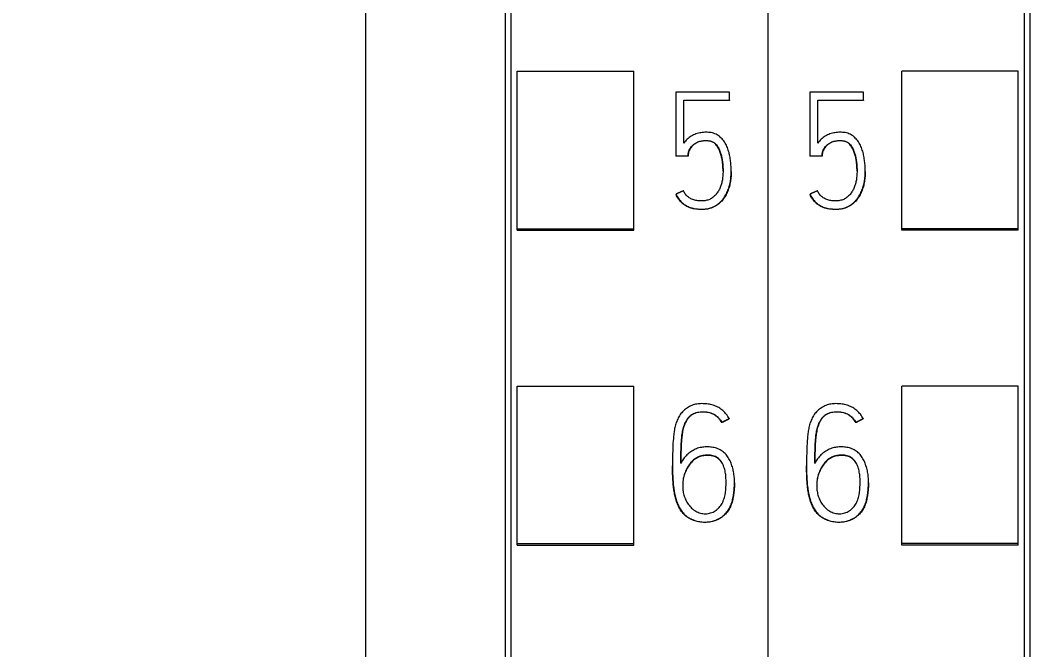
# Model space of a CAD drawing. Header units: millimetres. Extents: x 1359 to 3577, y 1333 to 3557.
# Drawn here: x 2633.15 to 2650.67, y 3000.71 to 3011.5 of the extents above; entities that cross this region are included whole.
import ezdxf

# ---------------------------------------------------------------- set-up
doc = ezdxf.new("R2010")
doc.units = ezdxf.units.MM
doc.layers.add('000-PI-Oprema', color=30, linetype='Continuous', lineweight=5)
doc.layers.add('002-PI-Kabelska kanalica', color=150, linetype='Continuous')
doc.styles.get("Standard").update_dxf_attribs({"font": 'arial.ttf'})
doc.dimstyles.new('ISO-25', dxfattribs={"dimtxt": 2.5, "dimasz": 2.5, "dimexe": 1.25, "dimexo": 0.625, "dimtad": 1, "dimtxsty": 'Standard', "dimcen": 2.5, "dimadec": 0, "dimazin": 0, "dimtfac": 1, "dimtmove": 0, "dimatfit": 3, "dimfxl": 1, "dimarcsym": 0})

# ---------------------------------------------------------------- blocks, each defined once
blk = doc.blocks.new('S7-1500 DI HF - 6ES7521-1BL00-0AB0')
at = {"layer": '000-PI-Oprema', "color": 0, "linetype": 'ByBlock', "lineweight": 0}
for p, q in [((0, 134.681), (0, 21.262)), ((34.8, 134.681), (34.8, 21.262)), ((4.4, 132.4), (4.4, 23.585)), ((30.4, 23.585), (30.4, 132.4)), ((2.3, 101.375), (2.3, 104.078)), ((4.3, 104.078), (2.3, 104.078)), ((4.3, 101.375), (4.3, 104.078)), ((30.5, 101.375), (30.5, 104.078)), ((30.5, 104.078), (32.5, 104.078)), ((32.5, 101.375), (32.5, 104.078)), ((0.722, 103.717), (0.722, 102.622)), ((1.645, 103.717), (0.722, 103.717)), ((0.86, 102.843), (0.86, 103.579)), ((0.86, 103.579), (1.645, 103.579)), ((1.645, 103.579), (1.645, 103.717)), ((1.645, 103.579), (1.645, 103.572)), ((33.222, 103.717), (33.222, 102.622)), ((34.145, 103.717), (33.222, 103.717)), ((33.36, 102.843), (33.36, 103.579)), ((33.36, 103.579), (34.145, 103.579)), ((34.145, 103.579), (34.145, 103.717)), ((34.145, 103.579), (34.145, 103.572)), ((0.722, 102.622), (0.722, 102.616)), ((0.722, 102.622), (0.933, 102.622)), ((0.933, 102.622), (0.933, 102.616)), ((33.222, 102.622), (33.222, 102.616)), ((33.222, 102.622), (33.433, 102.622)), ((33.433, 102.622), (33.433, 102.616)), ((1.673, 102.358), (1.673, 102.364)), ((34.173, 102.358), (34.173, 102.364)), ((0.727, 101.967), (0.727, 101.961)), ((33.227, 101.967), (33.227, 101.961)), ((2.3, 101.349), (2.3, 101.375)), ((4.3, 101.375), (2.3, 101.375)), ((4.3, 101.349), (2.3, 101.349)), ((4.3, 101.349), (4.3, 101.375)), ((30.5, 101.349), (30.5, 101.375)), ((30.5, 101.375), (32.5, 101.375)), ((30.5, 101.349), (32.5, 101.349)), ((32.5, 101.349), (32.5, 101.375)), ((2.3, 95.974), (2.3, 98.676)), ((4.3, 98.676), (2.3, 98.676)), ((4.3, 95.974), (4.3, 98.676)), ((30.5, 95.974), (30.5, 98.676)), ((30.5, 98.676), (32.5, 98.676)), ((32.5, 95.974), (32.5, 98.676)), ((1.511, 98.054), (1.511, 98.047)), ((1.639, 98.12), (1.639, 98.114)), ((34.011, 98.054), (34.011, 98.047)), ((34.139, 98.12), (34.139, 98.114)), ((0.667, 97.316), (0.667, 97.31)), ((33.167, 97.316), (33.167, 97.31)), ((1.73, 97.017), (1.73, 97.023)), ((34.23, 97.017), (34.23, 97.023)), ((2.3, 95.949), (2.3, 95.974)), ((4.3, 95.974), (2.3, 95.974)), ((4.3, 95.949), (2.3, 95.949)), ((4.3, 95.949), (4.3, 95.974)), ((30.5, 95.949), (30.5, 95.974)), ((30.5, 95.974), (32.5, 95.974)), ((30.5, 95.949), (32.5, 95.949)), ((32.5, 95.949), (32.5, 95.974))]:
    blk.add_line(p, q, dxfattribs=at)
for points, knots in [([(4.5, 132.586), (4.5, 129.542), (4.5, 119.972), (4.5, 105.802), (4.5, 91.235), (4.5, 77.025), (4.5, 62.731), (4.5, 47.245), (4.5, 34.605), (4.5, 26.64), (4.5, 23.299)], [0, 0, 0, 0, 0.083934, 0.263736, 0.389889, 0.484142, 0.653794, 0.78188, 0.908517, 1, 1, 1, 1]), ([(30.3, 23.299), (30.3, 26.64), (30.3, 34.605), (30.3, 47.245), (30.3, 62.731), (30.3, 77.025), (30.3, 91.235), (30.3, 105.802), (30.3, 119.972), (30.3, 129.542), (30.3, 132.586)], [0, 0, 0, 0, 0.091483, 0.21812, 0.346206, 0.515858, 0.610111, 0.736264, 0.916066, 1, 1, 1, 1]), ([(27.9, 129.52), (27.9, 127.497), (27.9, 118.948), (27.9, 105.802), (27.9, 91.235), (27.9, 77.025), (27.9, 62.731), (27.9, 47.245), (27.9, 34.486), (27.9, 25.605), (27.9, 21.348), (27.9, 20.55)], [0, 0, 0, 0, 0.055935, 0.236292, 0.362833, 0.457376, 0.627551, 0.756032, 0.883059, 0.978086, 1, 1, 1, 1]), ([(0.727, 101.967), (0.74, 101.941), (0.753, 101.915), (0.777, 101.879), (0.786, 101.868), (0.805, 101.846), (0.815, 101.835), (0.836, 101.815), (0.848, 101.806), (0.871, 101.789), (0.883, 101.781), (0.908, 101.766), (0.92, 101.759), (0.947, 101.747), (0.961, 101.742), (0.988, 101.733), (1.002, 101.729), (1.031, 101.722), (1.045, 101.719), (1.074, 101.715), (1.089, 101.714), (1.111, 101.712), (1.118, 101.712), (1.133, 101.711), (1.14, 101.711), (1.162, 101.71), (1.176, 101.71), (1.206, 101.711), (1.22, 101.712), (1.249, 101.715), (1.264, 101.717), (1.293, 101.724), (1.307, 101.727), (1.349, 101.741), (1.376, 101.753), (1.414, 101.775), (1.427, 101.782), (1.45, 101.799), (1.462, 101.809), (1.484, 101.828), (1.494, 101.838), (1.514, 101.86), (1.524, 101.871), (1.551, 101.906), (1.567, 101.93), (1.588, 101.968), (1.594, 101.981), (1.607, 102.008), (1.613, 102.021), (1.629, 102.062), (1.638, 102.09), (1.652, 102.146), (1.658, 102.175), (1.665, 102.218), (1.667, 102.232), (1.669, 102.261), (1.671, 102.276), (1.673, 102.32), (1.673, 102.349), (1.673, 102.407), (1.671, 102.465), (1.665, 102.523), (1.657, 102.581), (1.653, 102.61), (1.643, 102.653), (1.64, 102.667), (1.632, 102.695), (1.628, 102.709), (1.614, 102.751), (1.603, 102.778), (1.584, 102.818), (1.577, 102.831), (1.562, 102.856), (1.554, 102.868), (1.528, 102.904), (1.509, 102.925), (1.465, 102.965), (1.44, 102.981), (1.4, 103), (1.387, 103.006), (1.358, 103.015), (1.344, 103.019), (1.315, 103.024), (1.301, 103.026), (1.271, 103.028), (1.256, 103.029), (1.227, 103.028), (1.212, 103.027), (1.183, 103.025), (1.169, 103.023), (1.14, 103.019), (1.125, 103.016), (1.097, 103.009), (1.082, 103.005), (1.054, 102.995), (1.041, 102.99), (1.014, 102.977), (1.001, 102.97), (0.976, 102.955), (0.964, 102.947), (0.94, 102.929), (0.929, 102.919), (0.908, 102.899), (0.897, 102.889), (0.878, 102.867), (0.869, 102.855), (0.86, 102.843)], [0, 0, 0, 0, 0.03125, 0.03125, 0.046875, 0.046875, 0.0625, 0.0625, 0.078125, 0.078125, 0.09375, 0.09375, 0.109375, 0.109375, 0.125, 0.125, 0.140625, 0.140625, 0.15625, 0.15625, 0.171875, 0.171875, 0.179688, 0.179688, 0.1875, 0.1875, 0.203125, 0.203125, 0.21875, 0.21875, 0.234375, 0.234375, 0.25, 0.25, 0.28125, 0.28125, 0.296875, 0.296875, 0.3125, 0.3125, 0.328125, 0.328125, 0.34375, 0.34375, 0.375, 0.375, 0.390625, 0.390625, 0.40625, 0.40625, 0.4375, 0.4375, 0.46875, 0.46875, 0.484375, 0.484375, 0.5, 0.5, 0.53125, 0.53125, 0.5625, 0.59375, 0.59375, 0.625, 0.625, 0.640625, 0.640625, 0.65625, 0.65625, 0.6875, 0.6875, 0.703125, 0.703125, 0.71875, 0.71875, 0.75, 0.75, 0.78125, 0.78125, 0.796875, 0.796875, 0.8125, 0.8125, 0.828125, 0.828125, 0.84375, 0.84375, 0.859375, 0.859375, 0.875, 0.875, 0.890625, 0.890625, 0.90625, 0.90625, 0.921875, 0.921875, 0.9375, 0.9375, 0.953125, 0.953125, 0.96875, 0.96875, 0.984375, 0.984375, 1, 1, 1, 1]), ([(0.933, 102.622), (0.933, 102.645), (0.936, 102.668), (0.945, 102.701), (0.949, 102.713), (0.958, 102.734), (0.964, 102.744), (0.976, 102.763), (0.983, 102.773), (0.998, 102.79), (1.006, 102.798), (1.023, 102.814), (1.032, 102.821), (1.051, 102.835), (1.06, 102.841), (1.08, 102.852), (1.091, 102.857), (1.112, 102.866), (1.123, 102.87), (1.156, 102.88), (1.179, 102.884), (1.213, 102.887), (1.225, 102.888), (1.248, 102.888), (1.26, 102.887), (1.283, 102.885), (1.294, 102.883), (1.311, 102.88), (1.317, 102.878), (1.328, 102.875), (1.333, 102.873), (1.35, 102.867), (1.36, 102.862), (1.38, 102.85), (1.389, 102.843), (1.406, 102.828), (1.414, 102.819), (1.429, 102.801), (1.436, 102.792), (1.454, 102.763), (1.465, 102.742), (1.482, 102.7), (1.49, 102.678), (1.51, 102.612), (1.519, 102.567), (1.527, 102.499), (1.529, 102.476), (1.532, 102.43), (1.533, 102.407), (1.534, 102.338), (1.532, 102.293), (1.524, 102.225), (1.52, 102.202), (1.513, 102.169), (1.51, 102.158), (1.504, 102.135), (1.5, 102.124), (1.489, 102.091), (1.48, 102.07), (1.465, 102.039), (1.459, 102.029), (1.447, 102.009), (1.441, 101.999), (1.421, 101.971), (1.406, 101.954), (1.381, 101.929), (1.373, 101.922), (1.354, 101.907), (1.345, 101.901), (1.325, 101.888), (1.315, 101.883), (1.294, 101.873), (1.283, 101.869), (1.249, 101.859), (1.227, 101.855), (1.192, 101.852), (1.18, 101.851), (1.157, 101.851), (1.145, 101.85), (1.111, 101.852), (1.088, 101.854), (1.054, 101.861), (1.043, 101.864), (1.021, 101.871), (1.01, 101.875), (0.978, 101.89), (0.958, 101.902), (0.93, 101.923), (0.921, 101.931), (0.905, 101.947), (0.89, 101.965), (0.877, 101.984), (0.865, 102.004), (0.86, 102.014), (0.855, 102.025)], [0, 0, 0, 0, 0.03125, 0.03125, 0.046875, 0.046875, 0.0625, 0.0625, 0.078125, 0.078125, 0.09375, 0.09375, 0.109375, 0.109375, 0.125, 0.125, 0.140625, 0.140625, 0.15625, 0.15625, 0.1875, 0.1875, 0.203125, 0.203125, 0.21875, 0.21875, 0.234375, 0.234375, 0.242187, 0.242187, 0.25, 0.25, 0.265625, 0.265625, 0.28125, 0.28125, 0.296875, 0.296875, 0.3125, 0.3125, 0.34375, 0.34375, 0.375, 0.375, 0.4375, 0.4375, 0.46875, 0.46875, 0.5, 0.5, 0.5625, 0.5625, 0.59375, 0.59375, 0.609375, 0.609375, 0.625, 0.625, 0.65625, 0.65625, 0.671875, 0.671875, 0.6875, 0.6875, 0.71875, 0.71875, 0.734375, 0.734375, 0.75, 0.75, 0.765625, 0.765625, 0.78125, 0.78125, 0.8125, 0.8125, 0.828125, 0.828125, 0.84375, 0.84375, 0.875, 0.875, 0.890625, 0.890625, 0.90625, 0.90625, 0.9375, 0.9375, 0.953125, 0.953125, 0.96875, 0.984375, 0.984375, 1, 1, 1, 1]), ([(1.534, 102.36), (1.534, 102.365), (1.534, 102.371), (1.533, 102.4), (1.532, 102.423), (1.529, 102.468), (1.527, 102.491), (1.522, 102.536), (1.518, 102.559), (1.509, 102.604), (1.503, 102.627), (1.493, 102.66), (1.49, 102.671), (1.482, 102.693), (1.478, 102.703), (1.465, 102.735), (1.455, 102.756), (1.436, 102.785), (1.429, 102.795), (1.415, 102.813), (1.407, 102.821), (1.39, 102.837), (1.381, 102.844), (1.361, 102.856), (1.35, 102.861), (1.328, 102.869), (1.317, 102.872), (1.294, 102.877), (1.283, 102.879), (1.26, 102.881), (1.249, 102.881), (1.226, 102.882), (1.214, 102.881), (1.191, 102.879), (1.179, 102.878), (1.157, 102.873), (1.134, 102.868), (1.113, 102.861), (1.091, 102.852), (1.081, 102.846), (1.051, 102.829), (1.032, 102.816), (1.006, 102.793), (0.998, 102.785), (0.983, 102.767), (0.976, 102.758), (0.964, 102.738), (0.959, 102.728), (0.949, 102.707), (0.945, 102.696), (0.939, 102.673), (0.937, 102.662), (0.934, 102.639), (0.933, 102.628), (0.933, 102.616)], [0, 0, 0, 0, 0.015899, 0.015899, 0.077406, 0.077406, 0.138912, 0.138912, 0.200418, 0.200418, 0.261925, 0.261925, 0.292678, 0.292678, 0.323431, 0.323431, 0.384937, 0.384937, 0.41569, 0.41569, 0.446443, 0.446443, 0.477197, 0.477197, 0.50795, 0.50795, 0.538703, 0.538703, 0.569456, 0.569456, 0.600209, 0.600209, 0.630962, 0.630962, 0.661715, 0.661715, 0.692469, 0.723222, 0.723222, 0.753975, 0.753975, 0.815481, 0.815481, 0.846234, 0.846234, 0.876987, 0.876987, 0.907741, 0.907741, 0.938494, 0.938494, 0.969247, 0.969247, 1, 1, 1, 1]), ([(33.227, 101.967), (33.24, 101.941), (33.253, 101.915), (33.277, 101.879), (33.286, 101.868), (33.305, 101.846), (33.315, 101.835), (33.336, 101.815), (33.348, 101.806), (33.371, 101.789), (33.383, 101.781), (33.408, 101.766), (33.42, 101.759), (33.447, 101.747), (33.461, 101.742), (33.488, 101.733), (33.502, 101.729), (33.531, 101.722), (33.545, 101.719), (33.574, 101.715), (33.589, 101.714), (33.611, 101.712), (33.618, 101.712), (33.633, 101.711), (33.64, 101.711), (33.662, 101.71), (33.676, 101.71), (33.706, 101.711), (33.72, 101.712), (33.749, 101.715), (33.764, 101.717), (33.793, 101.724), (33.807, 101.727), (33.849, 101.741), (33.876, 101.753), (33.914, 101.775), (33.927, 101.782), (33.95, 101.799), (33.962, 101.809), (33.984, 101.828), (33.994, 101.838), (34.014, 101.86), (34.024, 101.871), (34.051, 101.906), (34.067, 101.93), (34.088, 101.968), (34.094, 101.981), (34.107, 102.008), (34.113, 102.021), (34.129, 102.062), (34.138, 102.09), (34.152, 102.146), (34.158, 102.175), (34.165, 102.218), (34.167, 102.232), (34.169, 102.261), (34.171, 102.276), (34.173, 102.32), (34.173, 102.349), (34.173, 102.407), (34.171, 102.465), (34.165, 102.523), (34.157, 102.581), (34.153, 102.61), (34.143, 102.653), (34.14, 102.667), (34.132, 102.695), (34.128, 102.709), (34.114, 102.751), (34.103, 102.778), (34.084, 102.818), (34.077, 102.831), (34.062, 102.856), (34.054, 102.868), (34.028, 102.904), (34.009, 102.925), (33.965, 102.965), (33.94, 102.981), (33.9, 103), (33.887, 103.006), (33.858, 103.015), (33.844, 103.019), (33.815, 103.024), (33.801, 103.026), (33.771, 103.028), (33.756, 103.029), (33.727, 103.028), (33.712, 103.027), (33.683, 103.025), (33.669, 103.023), (33.64, 103.019), (33.625, 103.016), (33.597, 103.009), (33.582, 103.005), (33.554, 102.995), (33.541, 102.99), (33.514, 102.977), (33.501, 102.97), (33.476, 102.955), (33.464, 102.947), (33.44, 102.929), (33.429, 102.919), (33.408, 102.899), (33.397, 102.889), (33.378, 102.867), (33.369, 102.855), (33.36, 102.843)], [0, 0, 0, 0, 0.03125, 0.03125, 0.046875, 0.046875, 0.0625, 0.0625, 0.078125, 0.078125, 0.09375, 0.09375, 0.109375, 0.109375, 0.125, 0.125, 0.140625, 0.140625, 0.15625, 0.15625, 0.171875, 0.171875, 0.179688, 0.179688, 0.1875, 0.1875, 0.203125, 0.203125, 0.21875, 0.21875, 0.234375, 0.234375, 0.25, 0.25, 0.28125, 0.28125, 0.296875, 0.296875, 0.3125, 0.3125, 0.328125, 0.328125, 0.34375, 0.34375, 0.375, 0.375, 0.390625, 0.390625, 0.40625, 0.40625, 0.4375, 0.4375, 0.46875, 0.46875, 0.484375, 0.484375, 0.5, 0.5, 0.53125, 0.53125, 0.5625, 0.59375, 0.59375, 0.625, 0.625, 0.640625, 0.640625, 0.65625, 0.65625, 0.6875, 0.6875, 0.703125, 0.703125, 0.71875, 0.71875, 0.75, 0.75, 0.78125, 0.78125, 0.796875, 0.796875, 0.8125, 0.8125, 0.828125, 0.828125, 0.84375, 0.84375, 0.859375, 0.859375, 0.875, 0.875, 0.890625, 0.890625, 0.90625, 0.90625, 0.921875, 0.921875, 0.9375, 0.9375, 0.953125, 0.953125, 0.96875, 0.96875, 0.984375, 0.984375, 1, 1, 1, 1]), ([(33.433, 102.622), (33.433, 102.645), (33.436, 102.668), (33.445, 102.701), (33.449, 102.713), (33.458, 102.734), (33.464, 102.744), (33.476, 102.763), (33.483, 102.773), (33.498, 102.79), (33.506, 102.798), (33.523, 102.814), (33.532, 102.821), (33.551, 102.835), (33.56, 102.841), (33.58, 102.852), (33.591, 102.857), (33.612, 102.866), (33.623, 102.87), (33.656, 102.88), (33.679, 102.884), (33.713, 102.887), (33.725, 102.888), (33.748, 102.888), (33.76, 102.887), (33.783, 102.885), (33.794, 102.883), (33.811, 102.88), (33.817, 102.878), (33.828, 102.875), (33.833, 102.873), (33.85, 102.867), (33.86, 102.862), (33.88, 102.85), (33.889, 102.843), (33.906, 102.828), (33.914, 102.819), (33.929, 102.801), (33.936, 102.792), (33.954, 102.763), (33.965, 102.742), (33.982, 102.7), (33.99, 102.678), (34.01, 102.612), (34.019, 102.567), (34.027, 102.499), (34.029, 102.476), (34.032, 102.43), (34.033, 102.407), (34.034, 102.338), (34.032, 102.293), (34.024, 102.225), (34.02, 102.202), (34.013, 102.169), (34.01, 102.158), (34.004, 102.135), (34, 102.124), (33.989, 102.091), (33.98, 102.07), (33.965, 102.039), (33.959, 102.029), (33.947, 102.009), (33.941, 101.999), (33.921, 101.971), (33.906, 101.954), (33.881, 101.929), (33.873, 101.922), (33.854, 101.907), (33.845, 101.901), (33.825, 101.888), (33.815, 101.883), (33.794, 101.873), (33.783, 101.869), (33.749, 101.859), (33.727, 101.855), (33.692, 101.852), (33.68, 101.851), (33.657, 101.851), (33.645, 101.85), (33.611, 101.852), (33.588, 101.854), (33.554, 101.861), (33.543, 101.864), (33.521, 101.871), (33.51, 101.875), (33.478, 101.89), (33.458, 101.902), (33.43, 101.923), (33.421, 101.931), (33.405, 101.947), (33.39, 101.965), (33.377, 101.984), (33.365, 102.004), (33.36, 102.014), (33.355, 102.025)], [0, 0, 0, 0, 0.03125, 0.03125, 0.046875, 0.046875, 0.0625, 0.0625, 0.078125, 0.078125, 0.09375, 0.09375, 0.109375, 0.109375, 0.125, 0.125, 0.140625, 0.140625, 0.15625, 0.15625, 0.1875, 0.1875, 0.203125, 0.203125, 0.21875, 0.21875, 0.234375, 0.234375, 0.242187, 0.242187, 0.25, 0.25, 0.265625, 0.265625, 0.28125, 0.28125, 0.296875, 0.296875, 0.3125, 0.3125, 0.34375, 0.34375, 0.375, 0.375, 0.4375, 0.4375, 0.46875, 0.46875, 0.5, 0.5, 0.5625, 0.5625, 0.59375, 0.59375, 0.609375, 0.609375, 0.625, 0.625, 0.65625, 0.65625, 0.671875, 0.671875, 0.6875, 0.6875, 0.71875, 0.71875, 0.734375, 0.734375, 0.75, 0.75, 0.765625, 0.765625, 0.78125, 0.78125, 0.8125, 0.8125, 0.828125, 0.828125, 0.84375, 0.84375, 0.875, 0.875, 0.890625, 0.890625, 0.90625, 0.90625, 0.9375, 0.9375, 0.953125, 0.953125, 0.96875, 0.984375, 0.984375, 1, 1, 1, 1]), ([(34.034, 102.36), (34.034, 102.365), (34.034, 102.371), (34.033, 102.4), (34.032, 102.423), (34.029, 102.468), (34.027, 102.491), (34.022, 102.536), (34.018, 102.559), (34.009, 102.604), (34.003, 102.627), (33.993, 102.66), (33.99, 102.671), (33.982, 102.693), (33.978, 102.703), (33.965, 102.735), (33.955, 102.756), (33.936, 102.785), (33.929, 102.795), (33.915, 102.813), (33.907, 102.821), (33.89, 102.837), (33.881, 102.844), (33.861, 102.856), (33.85, 102.861), (33.828, 102.869), (33.817, 102.872), (33.794, 102.877), (33.783, 102.879), (33.76, 102.881), (33.749, 102.881), (33.726, 102.882), (33.714, 102.881), (33.691, 102.879), (33.679, 102.878), (33.657, 102.873), (33.634, 102.868), (33.613, 102.861), (33.591, 102.852), (33.581, 102.846), (33.551, 102.829), (33.532, 102.816), (33.506, 102.793), (33.498, 102.785), (33.483, 102.767), (33.476, 102.758), (33.464, 102.738), (33.459, 102.728), (33.449, 102.707), (33.445, 102.696), (33.439, 102.673), (33.437, 102.662), (33.434, 102.639), (33.433, 102.628), (33.433, 102.616)], [0, 0, 0, 0, 0.015899, 0.015899, 0.077406, 0.077406, 0.138912, 0.138912, 0.200418, 0.200418, 0.261925, 0.261925, 0.292678, 0.292678, 0.323431, 0.323431, 0.384937, 0.384937, 0.41569, 0.41569, 0.446443, 0.446443, 0.477197, 0.477197, 0.50795, 0.50795, 0.538703, 0.538703, 0.569456, 0.569456, 0.600209, 0.600209, 0.630962, 0.630962, 0.661715, 0.661715, 0.692469, 0.723222, 0.723222, 0.753975, 0.753975, 0.815481, 0.815481, 0.846234, 0.846234, 0.876987, 0.876987, 0.907741, 0.907741, 0.938494, 0.938494, 0.969247, 0.969247, 1, 1, 1, 1]), ([(1.673, 102.358), (1.673, 102.336), (1.673, 102.315), (1.67, 102.265), (1.668, 102.236), (1.662, 102.193), (1.66, 102.178), (1.654, 102.15), (1.651, 102.135), (1.64, 102.093), (1.632, 102.065), (1.611, 102.01), (1.599, 101.983), (1.571, 101.931), (1.556, 101.906), (1.529, 101.871), (1.52, 101.86), (1.501, 101.838), (1.49, 101.828), (1.458, 101.798), (1.434, 101.78), (1.396, 101.758), (1.383, 101.751), (1.357, 101.739), (1.343, 101.733), (1.301, 101.719), (1.273, 101.712), (1.229, 101.706), (1.214, 101.705), (1.185, 101.704), (1.17, 101.704), (1.141, 101.705), (1.126, 101.705), (1.097, 101.707), (1.082, 101.708), (1.053, 101.711), (1.038, 101.714), (1.009, 101.72), (0.995, 101.724), (0.967, 101.733), (0.953, 101.738), (0.926, 101.75), (0.913, 101.757), (0.888, 101.772), (0.875, 101.78), (0.851, 101.797), (0.84, 101.806), (0.818, 101.826), (0.808, 101.836), (0.788, 101.859), (0.779, 101.871), (0.754, 101.908), (0.74, 101.934), (0.727, 101.961)], [0, 0, 0, 0, 0.044434, 0.044434, 0.104157, 0.104157, 0.134018, 0.134018, 0.16388, 0.16388, 0.223602, 0.223602, 0.283325, 0.283325, 0.343048, 0.343048, 0.37291, 0.37291, 0.402771, 0.402771, 0.462494, 0.462494, 0.492355, 0.492355, 0.522217, 0.522217, 0.58194, 0.58194, 0.611801, 0.611801, 0.641663, 0.641663, 0.671524, 0.671524, 0.701386, 0.701386, 0.731247, 0.731247, 0.761108, 0.761108, 0.79097, 0.79097, 0.820831, 0.820831, 0.850693, 0.850693, 0.880554, 0.880554, 0.910416, 0.910416, 0.940277, 0.940277, 1, 1, 1, 1]), ([(34.173, 102.358), (34.173, 102.336), (34.173, 102.315), (34.17, 102.265), (34.168, 102.236), (34.162, 102.193), (34.16, 102.178), (34.154, 102.15), (34.151, 102.135), (34.14, 102.093), (34.132, 102.065), (34.111, 102.01), (34.099, 101.983), (34.071, 101.931), (34.056, 101.906), (34.029, 101.871), (34.02, 101.86), (34.001, 101.838), (33.99, 101.828), (33.958, 101.798), (33.934, 101.78), (33.896, 101.758), (33.883, 101.751), (33.857, 101.739), (33.843, 101.733), (33.801, 101.719), (33.773, 101.712), (33.729, 101.706), (33.714, 101.705), (33.685, 101.704), (33.67, 101.704), (33.641, 101.705), (33.626, 101.705), (33.597, 101.707), (33.582, 101.708), (33.553, 101.711), (33.538, 101.714), (33.509, 101.72), (33.495, 101.724), (33.467, 101.733), (33.453, 101.738), (33.426, 101.75), (33.413, 101.757), (33.388, 101.772), (33.375, 101.78), (33.351, 101.797), (33.34, 101.806), (33.318, 101.826), (33.308, 101.836), (33.288, 101.859), (33.279, 101.871), (33.254, 101.908), (33.24, 101.934), (33.227, 101.961)], [0, 0, 0, 0, 0.044434, 0.044434, 0.104157, 0.104157, 0.134018, 0.134018, 0.16388, 0.16388, 0.223602, 0.223602, 0.283325, 0.283325, 0.343048, 0.343048, 0.37291, 0.37291, 0.402771, 0.402771, 0.462494, 0.462494, 0.492355, 0.492355, 0.522217, 0.522217, 0.58194, 0.58194, 0.611801, 0.611801, 0.641663, 0.641663, 0.671524, 0.671524, 0.701386, 0.701386, 0.731247, 0.731247, 0.761108, 0.761108, 0.79097, 0.79097, 0.820831, 0.820831, 0.850693, 0.850693, 0.880554, 0.880554, 0.910416, 0.910416, 0.940277, 0.940277, 1, 1, 1, 1]), ([(1.639, 98.12), (1.624, 98.145), (1.608, 98.169), (1.581, 98.203), (1.572, 98.214), (1.552, 98.235), (1.542, 98.246), (1.51, 98.275), (1.486, 98.292), (1.449, 98.313), (1.436, 98.32), (1.41, 98.332), (1.396, 98.337), (1.355, 98.351), (1.327, 98.359), (1.285, 98.366), (1.271, 98.369), (1.242, 98.372), (1.227, 98.373), (1.184, 98.375), (1.155, 98.375), (1.112, 98.371), (1.098, 98.37), (1.069, 98.365), (1.055, 98.362), (1.013, 98.35), (0.986, 98.34), (0.948, 98.32), (0.935, 98.313), (0.911, 98.297), (0.899, 98.289), (0.865, 98.262), (0.844, 98.242), (0.816, 98.209), (0.807, 98.198), (0.79, 98.174), (0.782, 98.162), (0.761, 98.124), (0.748, 98.098), (0.728, 98.044), (0.72, 98.016), (0.706, 97.961), (0.7, 97.933), (0.691, 97.877), (0.688, 97.848), (0.679, 97.763), (0.675, 97.706), (0.67, 97.591), (0.669, 97.534), (0.667, 97.362), (0.666, 97.247), (0.671, 97.104), (0.673, 97.075), (0.677, 97.018), (0.679, 96.99), (0.688, 96.904), (0.697, 96.848), (0.714, 96.778), (0.718, 96.763), (0.726, 96.736), (0.73, 96.722), (0.744, 96.681), (0.754, 96.654), (0.773, 96.615), (0.779, 96.602), (0.793, 96.577), (0.801, 96.564), (0.825, 96.528), (0.842, 96.505), (0.873, 96.474), (0.883, 96.464), (0.906, 96.445), (0.918, 96.437), (0.954, 96.413), (0.979, 96.399), (1.02, 96.383), (1.034, 96.377), (1.061, 96.368), (1.075, 96.364), (1.117, 96.354), (1.146, 96.349), (1.189, 96.345), (1.204, 96.345), (1.233, 96.344), (1.247, 96.345), (1.29, 96.348), (1.319, 96.352), (1.361, 96.362), (1.375, 96.366), (1.402, 96.376), (1.416, 96.381), (1.456, 96.399), (1.481, 96.413), (1.517, 96.437), (1.528, 96.446), (1.551, 96.465), (1.562, 96.474), (1.592, 96.505), (1.611, 96.528), (1.634, 96.564), (1.641, 96.577), (1.655, 96.603), (1.661, 96.616), (1.677, 96.656), (1.686, 96.683), (1.697, 96.725), (1.7, 96.739), (1.706, 96.768), (1.709, 96.782), (1.716, 96.825), (1.72, 96.853), (1.729, 96.939), (1.732, 96.996), (1.729, 97.082), (1.727, 97.111), (1.721, 97.168), (1.716, 97.197), (1.704, 97.254), (1.696, 97.282), (1.678, 97.338), (1.668, 97.365), (1.643, 97.418), (1.628, 97.443), (1.595, 97.491), (1.577, 97.513), (1.544, 97.543), (1.533, 97.553), (1.509, 97.569), (1.496, 97.577), (1.471, 97.591), (1.457, 97.597), (1.43, 97.607), (1.416, 97.612), (1.373, 97.623), (1.345, 97.628), (1.301, 97.632), (1.286, 97.633), (1.257, 97.633), (1.242, 97.633), (1.198, 97.631), (1.169, 97.627), (1.126, 97.617), (1.112, 97.613), (1.084, 97.604), (1.071, 97.598), (1.031, 97.581), (1.006, 97.566), (0.969, 97.541), (0.958, 97.533), (0.935, 97.514), (0.924, 97.505), (0.893, 97.474), (0.873, 97.452), (0.838, 97.405), (0.823, 97.38), (0.809, 97.354)], [0, 0, 0, 0, 0.015625, 0.015625, 0.023438, 0.023438, 0.03125, 0.03125, 0.046875, 0.046875, 0.054688, 0.054688, 0.0625, 0.0625, 0.078125, 0.078125, 0.085938, 0.085938, 0.09375, 0.09375, 0.109375, 0.109375, 0.117188, 0.117188, 0.125, 0.125, 0.140625, 0.140625, 0.148438, 0.148438, 0.15625, 0.15625, 0.171875, 0.171875, 0.179688, 0.179688, 0.1875, 0.1875, 0.203125, 0.203125, 0.21875, 0.21875, 0.234375, 0.234375, 0.25, 0.25, 0.28125, 0.28125, 0.3125, 0.3125, 0.375, 0.375, 0.390625, 0.390625, 0.40625, 0.40625, 0.4375, 0.4375, 0.445313, 0.445313, 0.453125, 0.453125, 0.46875, 0.46875, 0.476563, 0.476563, 0.484375, 0.484375, 0.5, 0.5, 0.507813, 0.507813, 0.515625, 0.515625, 0.53125, 0.53125, 0.539063, 0.539063, 0.546875, 0.546875, 0.5625, 0.5625, 0.570313, 0.570313, 0.578125, 0.578125, 0.59375, 0.59375, 0.601563, 0.601563, 0.609375, 0.609375, 0.625, 0.625, 0.632813, 0.632813, 0.640625, 0.640625, 0.65625, 0.65625, 0.664063, 0.664063, 0.671875, 0.671875, 0.6875, 0.6875, 0.695313, 0.695313, 0.703125, 0.703125, 0.71875, 0.71875, 0.75, 0.75, 0.765625, 0.765625, 0.78125, 0.78125, 0.796875, 0.796875, 0.8125, 0.8125, 0.828125, 0.828125, 0.84375, 0.84375, 0.851563, 0.851563, 0.859375, 0.859375, 0.867188, 0.867188, 0.875, 0.875, 0.890625, 0.890625, 0.898438, 0.898438, 0.90625, 0.90625, 0.921875, 0.921875, 0.929688, 0.929688, 0.9375, 0.9375, 0.953125, 0.953125, 0.960938, 0.960938, 0.96875, 0.96875, 0.984375, 0.984375, 1, 1, 1, 1]), ([(34.139, 98.12), (34.124, 98.145), (34.108, 98.169), (34.081, 98.203), (34.072, 98.214), (34.052, 98.235), (34.042, 98.246), (34.01, 98.275), (33.986, 98.292), (33.949, 98.313), (33.936, 98.32), (33.91, 98.332), (33.896, 98.337), (33.855, 98.351), (33.827, 98.359), (33.785, 98.366), (33.771, 98.369), (33.742, 98.372), (33.727, 98.373), (33.684, 98.375), (33.655, 98.375), (33.612, 98.371), (33.598, 98.37), (33.569, 98.365), (33.555, 98.362), (33.513, 98.35), (33.486, 98.34), (33.448, 98.32), (33.435, 98.313), (33.411, 98.297), (33.399, 98.289), (33.365, 98.262), (33.344, 98.242), (33.316, 98.209), (33.307, 98.198), (33.29, 98.174), (33.282, 98.162), (33.261, 98.124), (33.248, 98.098), (33.228, 98.044), (33.22, 98.016), (33.206, 97.961), (33.2, 97.933), (33.191, 97.877), (33.188, 97.848), (33.179, 97.763), (33.175, 97.706), (33.17, 97.591), (33.169, 97.534), (33.167, 97.362), (33.166, 97.247), (33.171, 97.104), (33.173, 97.075), (33.177, 97.018), (33.179, 96.99), (33.188, 96.904), (33.197, 96.848), (33.214, 96.778), (33.218, 96.763), (33.226, 96.736), (33.23, 96.722), (33.244, 96.681), (33.254, 96.654), (33.273, 96.615), (33.279, 96.602), (33.293, 96.577), (33.301, 96.564), (33.325, 96.528), (33.342, 96.505), (33.373, 96.474), (33.383, 96.464), (33.406, 96.445), (33.418, 96.437), (33.454, 96.413), (33.479, 96.399), (33.52, 96.383), (33.534, 96.377), (33.561, 96.368), (33.575, 96.364), (33.617, 96.354), (33.646, 96.349), (33.689, 96.345), (33.704, 96.345), (33.733, 96.344), (33.747, 96.345), (33.79, 96.348), (33.819, 96.352), (33.861, 96.362), (33.875, 96.366), (33.902, 96.376), (33.916, 96.381), (33.956, 96.399), (33.981, 96.413), (34.017, 96.437), (34.028, 96.446), (34.051, 96.465), (34.062, 96.474), (34.092, 96.505), (34.111, 96.528), (34.134, 96.564), (34.141, 96.577), (34.155, 96.603), (34.161, 96.616), (34.177, 96.656), (34.186, 96.683), (34.197, 96.725), (34.2, 96.739), (34.206, 96.768), (34.209, 96.782), (34.216, 96.825), (34.22, 96.853), (34.229, 96.939), (34.232, 96.996), (34.229, 97.082), (34.227, 97.111), (34.221, 97.168), (34.216, 97.197), (34.204, 97.254), (34.196, 97.282), (34.178, 97.338), (34.168, 97.365), (34.143, 97.418), (34.128, 97.443), (34.095, 97.491), (34.077, 97.513), (34.044, 97.543), (34.033, 97.553), (34.009, 97.569), (33.996, 97.577), (33.971, 97.591), (33.957, 97.597), (33.93, 97.607), (33.916, 97.612), (33.873, 97.623), (33.845, 97.628), (33.801, 97.632), (33.786, 97.633), (33.757, 97.633), (33.742, 97.633), (33.698, 97.631), (33.669, 97.627), (33.626, 97.617), (33.612, 97.613), (33.584, 97.604), (33.571, 97.598), (33.531, 97.581), (33.506, 97.566), (33.469, 97.541), (33.458, 97.533), (33.435, 97.514), (33.424, 97.505), (33.393, 97.474), (33.373, 97.452), (33.338, 97.405), (33.323, 97.38), (33.309, 97.354)], [0, 0, 0, 0, 0.015625, 0.015625, 0.023438, 0.023438, 0.03125, 0.03125, 0.046875, 0.046875, 0.054688, 0.054688, 0.0625, 0.0625, 0.078125, 0.078125, 0.085938, 0.085938, 0.09375, 0.09375, 0.109375, 0.109375, 0.117188, 0.117188, 0.125, 0.125, 0.140625, 0.140625, 0.148438, 0.148438, 0.15625, 0.15625, 0.171875, 0.171875, 0.179688, 0.179688, 0.1875, 0.1875, 0.203125, 0.203125, 0.21875, 0.21875, 0.234375, 0.234375, 0.25, 0.25, 0.28125, 0.28125, 0.3125, 0.3125, 0.375, 0.375, 0.390625, 0.390625, 0.40625, 0.40625, 0.4375, 0.4375, 0.445313, 0.445313, 0.453125, 0.453125, 0.46875, 0.46875, 0.476563, 0.476563, 0.484375, 0.484375, 0.5, 0.5, 0.507813, 0.507813, 0.515625, 0.515625, 0.53125, 0.53125, 0.539063, 0.539063, 0.546875, 0.546875, 0.5625, 0.5625, 0.570313, 0.570313, 0.578125, 0.578125, 0.59375, 0.59375, 0.601563, 0.601563, 0.609375, 0.609375, 0.625, 0.625, 0.632813, 0.632813, 0.640625, 0.640625, 0.65625, 0.65625, 0.664063, 0.664063, 0.671875, 0.671875, 0.6875, 0.6875, 0.695313, 0.695313, 0.703125, 0.703125, 0.71875, 0.71875, 0.75, 0.75, 0.765625, 0.765625, 0.78125, 0.78125, 0.796875, 0.796875, 0.8125, 0.8125, 0.828125, 0.828125, 0.84375, 0.84375, 0.851563, 0.851563, 0.859375, 0.859375, 0.867188, 0.867188, 0.875, 0.875, 0.890625, 0.890625, 0.898438, 0.898438, 0.90625, 0.90625, 0.921875, 0.921875, 0.929688, 0.929688, 0.9375, 0.9375, 0.953125, 0.953125, 0.960937, 0.960937, 0.96875, 0.96875, 0.984375, 0.984375, 1, 1, 1, 1]), ([(0.809, 97.354), (0.809, 97.415), (0.81, 97.476), (0.812, 97.567), (0.813, 97.597), (0.815, 97.658), (0.816, 97.688), (0.82, 97.749), (0.823, 97.779), (0.829, 97.84), (0.834, 97.87), (0.843, 97.915), (0.846, 97.93), (0.854, 97.96), (0.858, 97.975), (0.872, 98.019), (0.883, 98.047), (0.902, 98.081), (0.906, 98.088), (0.914, 98.101), (0.918, 98.108), (0.932, 98.126), (0.942, 98.138), (0.958, 98.155), (0.963, 98.16), (0.975, 98.171), (0.981, 98.176), (1, 98.189), (1.013, 98.197), (1.034, 98.207), (1.041, 98.21), (1.056, 98.216), (1.063, 98.218), (1.086, 98.225), (1.101, 98.228), (1.131, 98.233), (1.147, 98.234), (1.178, 98.236), (1.193, 98.236), (1.224, 98.235), (1.24, 98.234), (1.27, 98.23), (1.293, 98.225), (1.315, 98.219), (1.33, 98.214), (1.337, 98.211), (1.359, 98.202), (1.373, 98.195), (1.399, 98.18), (1.412, 98.171), (1.43, 98.157), (1.436, 98.152), (1.448, 98.141), (1.453, 98.136), (1.469, 98.119), (1.479, 98.107), (1.496, 98.081), (1.504, 98.068), (1.511, 98.054)], [0, 0, 0, 0, 0.125, 0.125, 0.1875, 0.1875, 0.25, 0.25, 0.3125, 0.3125, 0.375, 0.375, 0.40625, 0.40625, 0.4375, 0.4375, 0.5, 0.5, 0.515625, 0.515625, 0.53125, 0.53125, 0.5625, 0.5625, 0.578125, 0.578125, 0.59375, 0.59375, 0.625, 0.625, 0.640625, 0.640625, 0.65625, 0.65625, 0.6875, 0.6875, 0.71875, 0.71875, 0.75, 0.75, 0.78125, 0.78125, 0.8125, 0.828125, 0.828125, 0.84375, 0.84375, 0.875, 0.875, 0.90625, 0.90625, 0.921875, 0.921875, 0.9375, 0.9375, 0.96875, 0.96875, 1, 1, 1, 1]), ([(1.511, 98.047), (1.497, 98.075), (1.48, 98.101), (1.454, 98.129), (1.448, 98.134), (1.437, 98.145), (1.431, 98.15), (1.413, 98.164), (1.4, 98.173), (1.374, 98.189), (1.36, 98.195), (1.331, 98.207), (1.316, 98.212), (1.287, 98.22), (1.272, 98.223), (1.241, 98.228), (1.225, 98.229), (1.179, 98.231), (1.149, 98.229), (1.103, 98.222), (1.088, 98.219), (1.058, 98.211), (1.044, 98.205), (1.016, 98.192), (1.002, 98.184), (0.977, 98.167), (0.965, 98.157), (0.944, 98.135), (0.934, 98.123), (0.915, 98.098), (0.907, 98.085), (0.892, 98.058), (0.886, 98.044), (0.874, 98.016), (0.868, 98.001), (0.854, 97.958), (0.847, 97.928), (0.835, 97.868), (0.83, 97.838), (0.823, 97.777), (0.82, 97.746), (0.817, 97.685), (0.815, 97.654), (0.813, 97.593), (0.812, 97.562), (0.81, 97.47), (0.809, 97.409), (0.809, 97.348)], [0, 0, 0, 0, 0.0625, 0.0625, 0.078125, 0.078125, 0.09375, 0.09375, 0.125, 0.125, 0.15625, 0.15625, 0.1875, 0.1875, 0.21875, 0.21875, 0.25, 0.25, 0.3125, 0.3125, 0.34375, 0.34375, 0.375, 0.375, 0.40625, 0.40625, 0.4375, 0.4375, 0.46875, 0.46875, 0.5, 0.5, 0.53125, 0.53125, 0.5625, 0.5625, 0.625, 0.625, 0.6875, 0.6875, 0.75, 0.75, 0.8125, 0.8125, 0.875, 0.875, 1, 1, 1, 1]), ([(33.309, 97.354), (33.309, 97.415), (33.31, 97.476), (33.312, 97.567), (33.313, 97.597), (33.315, 97.658), (33.316, 97.688), (33.32, 97.749), (33.323, 97.779), (33.329, 97.84), (33.334, 97.87), (33.343, 97.915), (33.346, 97.93), (33.354, 97.96), (33.358, 97.975), (33.372, 98.019), (33.383, 98.047), (33.402, 98.081), (33.406, 98.088), (33.414, 98.101), (33.418, 98.108), (33.432, 98.126), (33.442, 98.138), (33.458, 98.155), (33.463, 98.16), (33.475, 98.171), (33.481, 98.176), (33.5, 98.189), (33.513, 98.197), (33.534, 98.207), (33.541, 98.21), (33.556, 98.216), (33.563, 98.218), (33.586, 98.225), (33.601, 98.228), (33.631, 98.233), (33.647, 98.234), (33.678, 98.236), (33.693, 98.236), (33.724, 98.235), (33.74, 98.234), (33.77, 98.23), (33.793, 98.225), (33.815, 98.219), (33.83, 98.214), (33.837, 98.211), (33.859, 98.202), (33.873, 98.195), (33.899, 98.18), (33.912, 98.171), (33.93, 98.157), (33.936, 98.152), (33.948, 98.141), (33.953, 98.136), (33.969, 98.119), (33.979, 98.107), (33.996, 98.081), (34.004, 98.068), (34.011, 98.054)], [0, 0, 0, 0, 0.125, 0.125, 0.1875, 0.1875, 0.25, 0.25, 0.3125, 0.3125, 0.375, 0.375, 0.40625, 0.40625, 0.4375, 0.4375, 0.5, 0.5, 0.515625, 0.515625, 0.53125, 0.53125, 0.5625, 0.5625, 0.578125, 0.578125, 0.59375, 0.59375, 0.625, 0.625, 0.640625, 0.640625, 0.65625, 0.65625, 0.6875, 0.6875, 0.71875, 0.71875, 0.75, 0.75, 0.78125, 0.78125, 0.8125, 0.828125, 0.828125, 0.84375, 0.84375, 0.875, 0.875, 0.90625, 0.90625, 0.921875, 0.921875, 0.9375, 0.9375, 0.96875, 0.96875, 1, 1, 1, 1]), ([(34.011, 98.047), (33.997, 98.075), (33.98, 98.1), (33.954, 98.129), (33.949, 98.134), (33.937, 98.145), (33.931, 98.15), (33.913, 98.164), (33.888, 98.182), (33.86, 98.195), (33.831, 98.207), (33.817, 98.212), (33.787, 98.22), (33.772, 98.223), (33.741, 98.228), (33.726, 98.229), (33.679, 98.231), (33.649, 98.229), (33.603, 98.222), (33.588, 98.219), (33.558, 98.21), (33.543, 98.205), (33.522, 98.195), (33.515, 98.192), (33.502, 98.184), (33.495, 98.18), (33.476, 98.166), (33.459, 98.151), (33.443, 98.134), (33.433, 98.122), (33.429, 98.116), (33.415, 98.097), (33.407, 98.084), (33.392, 98.057), (33.385, 98.043), (33.373, 98.015), (33.368, 98), (33.354, 97.956), (33.347, 97.926), (33.334, 97.867), (33.33, 97.837), (33.323, 97.776), (33.32, 97.746), (33.317, 97.685), (33.315, 97.654), (33.313, 97.593), (33.312, 97.562), (33.31, 97.47), (33.309, 97.409), (33.309, 97.348)], [0, 0, 0, 0, 0.0625, 0.0625, 0.078125, 0.078125, 0.09375, 0.09375, 0.125, 0.15625, 0.15625, 0.1875, 0.1875, 0.21875, 0.21875, 0.25, 0.25, 0.3125, 0.3125, 0.34375, 0.34375, 0.375, 0.375, 0.390625, 0.390625, 0.40625, 0.40625, 0.4375, 0.453125, 0.453125, 0.46875, 0.46875, 0.5, 0.5, 0.53125, 0.53125, 0.5625, 0.5625, 0.625, 0.625, 0.6875, 0.6875, 0.75, 0.75, 0.8125, 0.8125, 0.875, 0.875, 1, 1, 1, 1]), ([(1.082, 97.448), (1.108, 97.462), (1.135, 97.473), (1.178, 97.483), (1.192, 97.486), (1.222, 97.49), (1.251, 97.493), (1.28, 97.492), (1.31, 97.491), (1.325, 97.489), (1.354, 97.484), (1.368, 97.48), (1.396, 97.471), (1.41, 97.465), (1.435, 97.451), (1.447, 97.443), (1.469, 97.424), (1.48, 97.413), (1.498, 97.39), (1.506, 97.378), (1.521, 97.353), (1.528, 97.34), (1.546, 97.299), (1.555, 97.272), (1.566, 97.229), (1.569, 97.215), (1.574, 97.186), (1.577, 97.172), (1.582, 97.128), (1.584, 97.099), (1.586, 97.041), (1.586, 97.012), (1.584, 96.926), (1.579, 96.868), (1.562, 96.781), (1.554, 96.753), (1.539, 96.712), (1.534, 96.698), (1.521, 96.671), (1.514, 96.658), (1.491, 96.621), (1.473, 96.599), (1.446, 96.573), (1.441, 96.568), (1.43, 96.558), (1.424, 96.554), (1.407, 96.541), (1.394, 96.533), (1.369, 96.519), (1.356, 96.512), (1.328, 96.502), (1.3, 96.494), (1.271, 96.489), (1.241, 96.487), (1.226, 96.486), (1.197, 96.488), (1.182, 96.489), (1.154, 96.495), (1.139, 96.498), (1.097, 96.513), (1.071, 96.526), (1.035, 96.551), (1.023, 96.56), (1, 96.579), (0.979, 96.599), (0.96, 96.621), (0.941, 96.644), (0.933, 96.656), (0.908, 96.693), (0.895, 96.718), (0.878, 96.759), (0.873, 96.772), (0.864, 96.8), (0.86, 96.815), (0.85, 96.857), (0.845, 96.886), (0.842, 96.929), (0.841, 96.944), (0.841, 96.973), (0.841, 96.988), (0.843, 97.032), (0.847, 97.061), (0.857, 97.118), (0.865, 97.146), (0.879, 97.188), (0.884, 97.201), (0.896, 97.228), (0.902, 97.241), (0.922, 97.28), (0.937, 97.305), (0.963, 97.34), (0.972, 97.352), (0.991, 97.374), (1.001, 97.385), (1.033, 97.415), (1.056, 97.433), (1.082, 97.448)], [0, 0, 0, 0, 0.03125, 0.03125, 0.046875, 0.046875, 0.0625, 0.078125, 0.078125, 0.09375, 0.09375, 0.109375, 0.109375, 0.125, 0.125, 0.140625, 0.140625, 0.15625, 0.15625, 0.171875, 0.171875, 0.1875, 0.1875, 0.21875, 0.21875, 0.234375, 0.234375, 0.25, 0.25, 0.28125, 0.28125, 0.3125, 0.3125, 0.375, 0.375, 0.40625, 0.40625, 0.421875, 0.421875, 0.4375, 0.4375, 0.46875, 0.46875, 0.476562, 0.476562, 0.484375, 0.484375, 0.5, 0.5, 0.515625, 0.515625, 0.53125, 0.546875, 0.546875, 0.5625, 0.5625, 0.578125, 0.578125, 0.59375, 0.59375, 0.625, 0.625, 0.640625, 0.640625, 0.65625, 0.671875, 0.671875, 0.6875, 0.6875, 0.71875, 0.71875, 0.734375, 0.734375, 0.75, 0.75, 0.78125, 0.78125, 0.796875, 0.796875, 0.8125, 0.8125, 0.84375, 0.84375, 0.875, 0.875, 0.890625, 0.890625, 0.90625, 0.90625, 0.9375, 0.9375, 0.953125, 0.953125, 0.96875, 0.96875, 1, 1, 1, 1]), ([(1.082, 97.442), (1.056, 97.427), (1.033, 97.409), (1.001, 97.379), (0.991, 97.368), (0.972, 97.346), (0.963, 97.334), (0.937, 97.299), (0.922, 97.274), (0.902, 97.235), (0.896, 97.222), (0.884, 97.195), (0.879, 97.181), (0.865, 97.14), (0.857, 97.112), (0.849, 97.069), (0.847, 97.054), (0.844, 97.025), (0.842, 97.011), (0.841, 96.985), (0.841, 96.975), (0.841, 96.964)], [0, 0, 0, 0, 0.157122, 0.157122, 0.235682, 0.235682, 0.314243, 0.314243, 0.471365, 0.471365, 0.549925, 0.549925, 0.628486, 0.628486, 0.785608, 0.785608, 0.864168, 0.864168, 0.942729, 0.942729, 1, 1, 1, 1]), ([(1.503, 97.376), (1.498, 97.383), (1.493, 97.39), (1.479, 97.408), (1.468, 97.418), (1.452, 97.433), (1.446, 97.437), (1.434, 97.446), (1.427, 97.449), (1.408, 97.46), (1.395, 97.465), (1.367, 97.475), (1.352, 97.478), (1.324, 97.483), (1.309, 97.485), (1.28, 97.486), (1.265, 97.486), (1.221, 97.485), (1.192, 97.481), (1.15, 97.47), (1.135, 97.466), (1.115, 97.458), (1.108, 97.455), (1.095, 97.449), (1.088, 97.445), (1.082, 97.442)], [0, 0, 0, 0, 0.053747, 0.053747, 0.148372, 0.148372, 0.195685, 0.195685, 0.242998, 0.242998, 0.337623, 0.337623, 0.432248, 0.432248, 0.526874, 0.526874, 0.621499, 0.621499, 0.810749, 0.810749, 0.905375, 0.905375, 0.952687, 0.952687, 1, 1, 1, 1]), ([(33.582, 97.448), (33.608, 97.462), (33.635, 97.473), (33.678, 97.483), (33.692, 97.486), (33.722, 97.49), (33.751, 97.493), (33.78, 97.492), (33.81, 97.491), (33.825, 97.489), (33.854, 97.484), (33.868, 97.48), (33.896, 97.471), (33.91, 97.465), (33.935, 97.451), (33.947, 97.443), (33.969, 97.424), (33.98, 97.413), (33.998, 97.39), (34.006, 97.378), (34.021, 97.353), (34.028, 97.34), (34.046, 97.299), (34.055, 97.272), (34.066, 97.229), (34.069, 97.215), (34.074, 97.186), (34.077, 97.172), (34.082, 97.128), (34.084, 97.099), (34.086, 97.041), (34.086, 97.012), (34.084, 96.926), (34.079, 96.868), (34.062, 96.781), (34.054, 96.753), (34.039, 96.712), (34.034, 96.698), (34.021, 96.671), (34.014, 96.658), (33.991, 96.621), (33.973, 96.599), (33.946, 96.573), (33.941, 96.568), (33.93, 96.558), (33.924, 96.554), (33.907, 96.541), (33.894, 96.533), (33.869, 96.519), (33.856, 96.512), (33.828, 96.502), (33.8, 96.494), (33.771, 96.489), (33.741, 96.487), (33.726, 96.486), (33.697, 96.488), (33.682, 96.489), (33.654, 96.495), (33.639, 96.498), (33.597, 96.513), (33.571, 96.526), (33.535, 96.551), (33.523, 96.56), (33.5, 96.579), (33.479, 96.599), (33.46, 96.621), (33.441, 96.644), (33.433, 96.656), (33.408, 96.693), (33.395, 96.718), (33.378, 96.759), (33.373, 96.772), (33.364, 96.8), (33.36, 96.815), (33.35, 96.857), (33.345, 96.886), (33.342, 96.929), (33.341, 96.944), (33.341, 96.973), (33.341, 96.988), (33.343, 97.032), (33.347, 97.061), (33.357, 97.118), (33.365, 97.146), (33.379, 97.188), (33.384, 97.201), (33.396, 97.228), (33.402, 97.241), (33.422, 97.28), (33.437, 97.305), (33.463, 97.34), (33.472, 97.352), (33.491, 97.374), (33.501, 97.385), (33.533, 97.415), (33.556, 97.433), (33.582, 97.448)], [0, 0, 0, 0, 0.03125, 0.03125, 0.046875, 0.046875, 0.0625, 0.078125, 0.078125, 0.09375, 0.09375, 0.109375, 0.109375, 0.125, 0.125, 0.140625, 0.140625, 0.15625, 0.15625, 0.171875, 0.171875, 0.1875, 0.1875, 0.21875, 0.21875, 0.234375, 0.234375, 0.25, 0.25, 0.28125, 0.28125, 0.3125, 0.3125, 0.375, 0.375, 0.40625, 0.40625, 0.421875, 0.421875, 0.4375, 0.4375, 0.46875, 0.46875, 0.476563, 0.476563, 0.484375, 0.484375, 0.5, 0.5, 0.515625, 0.515625, 0.53125, 0.546875, 0.546875, 0.5625, 0.5625, 0.578125, 0.578125, 0.59375, 0.59375, 0.625, 0.625, 0.640625, 0.640625, 0.65625, 0.671875, 0.671875, 0.6875, 0.6875, 0.71875, 0.71875, 0.734375, 0.734375, 0.75, 0.75, 0.78125, 0.78125, 0.796875, 0.796875, 0.8125, 0.8125, 0.84375, 0.84375, 0.875, 0.875, 0.890625, 0.890625, 0.90625, 0.90625, 0.9375, 0.9375, 0.953125, 0.953125, 0.96875, 0.96875, 1, 1, 1, 1]), ([(33.582, 97.442), (33.556, 97.427), (33.533, 97.409), (33.501, 97.379), (33.491, 97.368), (33.472, 97.346), (33.463, 97.334), (33.437, 97.299), (33.422, 97.274), (33.402, 97.235), (33.396, 97.222), (33.384, 97.195), (33.379, 97.181), (33.365, 97.14), (33.357, 97.112), (33.349, 97.069), (33.347, 97.054), (33.344, 97.025), (33.342, 97.011), (33.341, 96.985), (33.341, 96.975), (33.341, 96.964)], [0, 0, 0, 0, 0.157122, 0.157122, 0.235682, 0.235682, 0.314243, 0.314243, 0.471365, 0.471365, 0.549925, 0.549925, 0.628486, 0.628486, 0.785608, 0.785608, 0.864168, 0.864168, 0.942729, 0.942729, 1, 1, 1, 1]), ([(34.003, 97.376), (33.998, 97.383), (33.993, 97.39), (33.979, 97.408), (33.968, 97.418), (33.952, 97.433), (33.946, 97.437), (33.934, 97.446), (33.927, 97.449), (33.908, 97.46), (33.895, 97.465), (33.867, 97.475), (33.852, 97.478), (33.824, 97.483), (33.809, 97.485), (33.78, 97.486), (33.765, 97.486), (33.721, 97.485), (33.692, 97.481), (33.65, 97.47), (33.635, 97.466), (33.615, 97.458), (33.608, 97.455), (33.595, 97.449), (33.588, 97.445), (33.582, 97.442)], [0, 0, 0, 0, 0.053747, 0.053747, 0.148372, 0.148372, 0.195685, 0.195685, 0.242998, 0.242998, 0.337623, 0.337623, 0.432248, 0.432248, 0.526874, 0.526874, 0.621499, 0.621499, 0.810749, 0.810749, 0.905375, 0.905375, 0.952687, 0.952687, 1, 1, 1, 1]), ([(1.73, 97.017), (1.73, 96.971), (1.728, 96.925), (1.72, 96.851), (1.716, 96.822), (1.709, 96.78), (1.707, 96.765), (1.701, 96.737), (1.698, 96.723), (1.687, 96.68), (1.678, 96.653), (1.662, 96.613), (1.656, 96.599), (1.643, 96.573), (1.636, 96.561), (1.612, 96.524), (1.594, 96.501), (1.564, 96.471), (1.554, 96.461), (1.531, 96.442), (1.52, 96.433), (1.484, 96.408), (1.458, 96.394), (1.419, 96.376), (1.405, 96.371), (1.378, 96.361), (1.364, 96.357), (1.322, 96.346), (1.293, 96.342), (1.25, 96.339), (1.235, 96.338), (1.206, 96.338), (1.191, 96.339), (1.148, 96.343), (1.119, 96.347), (1.077, 96.358), (1.063, 96.362), (1.035, 96.371), (1.022, 96.376), (0.982, 96.392), (0.956, 96.405), (0.926, 96.425), (0.92, 96.429), (0.908, 96.438), (0.902, 96.442), (0.885, 96.456), (0.874, 96.466), (0.844, 96.497), (0.826, 96.519), (0.802, 96.555), (0.795, 96.568), (0.78, 96.593), (0.774, 96.606), (0.756, 96.645), (0.745, 96.672), (0.726, 96.727), (0.718, 96.754), (0.705, 96.811), (0.699, 96.839), (0.689, 96.896), (0.682, 96.953), (0.677, 97.01), (0.673, 97.067), (0.672, 97.096), (0.668, 97.186), (0.667, 97.248), (0.667, 97.31)], [0, 0, 0, 0, 0.061961, 0.061961, 0.100808, 0.100808, 0.120232, 0.120232, 0.139655, 0.139655, 0.178502, 0.178502, 0.197926, 0.197926, 0.217349, 0.217349, 0.256196, 0.256196, 0.27562, 0.27562, 0.295043, 0.295043, 0.33389, 0.33389, 0.353314, 0.353314, 0.372737, 0.372737, 0.411584, 0.411584, 0.431008, 0.431008, 0.450431, 0.450431, 0.489278, 0.489278, 0.508702, 0.508702, 0.528125, 0.528125, 0.566972, 0.566972, 0.576684, 0.576684, 0.586396, 0.586396, 0.605819, 0.605819, 0.644666, 0.644666, 0.66409, 0.66409, 0.683513, 0.683513, 0.72236, 0.72236, 0.761207, 0.761207, 0.800054, 0.800054, 0.838901, 0.877748, 0.877748, 0.916595, 0.916595, 1, 1, 1, 1]), ([(34.23, 97.017), (34.23, 96.971), (34.228, 96.925), (34.22, 96.851), (34.216, 96.822), (34.209, 96.78), (34.207, 96.765), (34.201, 96.737), (34.198, 96.723), (34.187, 96.68), (34.178, 96.653), (34.162, 96.613), (34.156, 96.599), (34.143, 96.573), (34.136, 96.561), (34.112, 96.524), (34.094, 96.501), (34.064, 96.471), (34.054, 96.461), (34.031, 96.442), (34.02, 96.433), (33.984, 96.408), (33.958, 96.394), (33.919, 96.376), (33.905, 96.371), (33.878, 96.361), (33.864, 96.357), (33.822, 96.346), (33.793, 96.342), (33.75, 96.339), (33.735, 96.338), (33.706, 96.338), (33.691, 96.339), (33.648, 96.343), (33.619, 96.347), (33.577, 96.358), (33.563, 96.362), (33.535, 96.371), (33.522, 96.376), (33.482, 96.392), (33.456, 96.405), (33.426, 96.425), (33.42, 96.429), (33.408, 96.438), (33.402, 96.442), (33.385, 96.456), (33.374, 96.466), (33.344, 96.497), (33.326, 96.519), (33.302, 96.555), (33.295, 96.568), (33.28, 96.593), (33.274, 96.606), (33.256, 96.645), (33.245, 96.672), (33.226, 96.727), (33.218, 96.754), (33.205, 96.811), (33.199, 96.839), (33.189, 96.896), (33.182, 96.953), (33.177, 97.01), (33.173, 97.067), (33.172, 97.096), (33.168, 97.186), (33.167, 97.248), (33.167, 97.31)], [0, 0, 0, 0, 0.061961, 0.061961, 0.100808, 0.100808, 0.120232, 0.120232, 0.139655, 0.139655, 0.178502, 0.178502, 0.197926, 0.197926, 0.217349, 0.217349, 0.256196, 0.256196, 0.27562, 0.27562, 0.295043, 0.295043, 0.33389, 0.33389, 0.353314, 0.353314, 0.372737, 0.372737, 0.411584, 0.411584, 0.431008, 0.431008, 0.450431, 0.450431, 0.489278, 0.489278, 0.508702, 0.508702, 0.528125, 0.528125, 0.566972, 0.566972, 0.576684, 0.576684, 0.586396, 0.586396, 0.605819, 0.605819, 0.644666, 0.644666, 0.66409, 0.66409, 0.683513, 0.683513, 0.72236, 0.72236, 0.761207, 0.761207, 0.800054, 0.800054, 0.838901, 0.877748, 0.877748, 0.916595, 0.916595, 1, 1, 1, 1])]:
    blk.add_open_spline(points, degree=3, knots=knots, dxfattribs=at)
for points, weights in [([(0.855, 102.025), (0.791, 101.996), (0.727, 101.967)], [0.499999672742, 0.500000327258, 0.499999672742]), ([(33.355, 102.025), (33.291, 101.996), (33.227, 101.967)], [0.500000031032, 0.499999968968, 0.500000031032]), ([(1.511, 98.054), (1.575, 98.087), (1.639, 98.12)], [0.500000013726, 0.499999986274, 0.500000013726]), ([(1.639, 98.114), (1.575, 98.081), (1.511, 98.047)], [0.499999887703, 0.500000112297, 0.499999887703]), ([(34.011, 98.054), (34.075, 98.087), (34.139, 98.12)], [0.500000080229, 0.499999919771, 0.500000080229]), ([(34.139, 98.114), (34.075, 98.081), (34.011, 98.047)], [0.500000151686, 0.499999848314, 0.500000151686])]:
    blk.add_rational_spline(points, weights, degree=2, dxfattribs=at)
blk = doc.blocks.new('*D111')
at = {"color": 0, "lineweight": -2, "transparency": 16777216}
for p, q in [((2541.571, 2980.678), (2541.571, 3096.864)), ((2889.571, 2980.678), (2889.571, 3096.864)), ((2544.071, 3095.614), (2887.071, 3095.614))]:
    blk.add_line(p, q, dxfattribs=at)
at = {"color": 0, "transparency": 16777216}
for points in [[(2544.071, 3096.031), (2544.071, 3095.197), (2541.571, 3095.614)], [(2887.071, 3096.031), (2887.071, 3095.197), (2889.571, 3095.614)]]:
    blk.add_solid(points, dxfattribs=at)
at = {"layer": 'Defpoints', "color": 0, "transparency": 16777216}
for p in [(2889.571, 3095.614), (2541.571, 2980.053), (2889.571, 2980.053)]:
    blk.add_point(p, dxfattribs=at)
at = {"color": 0, "transparency": 16777216, "insert": (2715.571, 3097.516), "char_height": 2.5, "attachment_point": 5}
blk.add_mtext('348', dxfattribs=at)

msp = doc.modelspace()

# ---------------------------------------------------------------- block references
at = {"layer": '002-PI-Kabelska kanalica', "color": 0, "linetype": 'ByBlock', "lineweight": 0}
for p in [(2611.171, 2906.556), (2645.971, 2906.556)]:
    msp.add_blockref('S7-1500 DI HF - 6ES7521-1BL00-0AB0', p, dxfattribs=at)

# ---------------------------------------------------------------- dimensions: what is measured, and where the dimension line sits
dim = msp.add_linear_dim(base=(2889.571, 3095.614), p1=(2541.571, 2980.053), p2=(2889.571, 2980.053), dimstyle='ISO-25')
dim.commit()
dim.dimension.update_dxf_attribs({"geometry": '*D111', "text_midpoint": (2715.571, 3097.516)})

doc.saveas('drawing.dxf')
